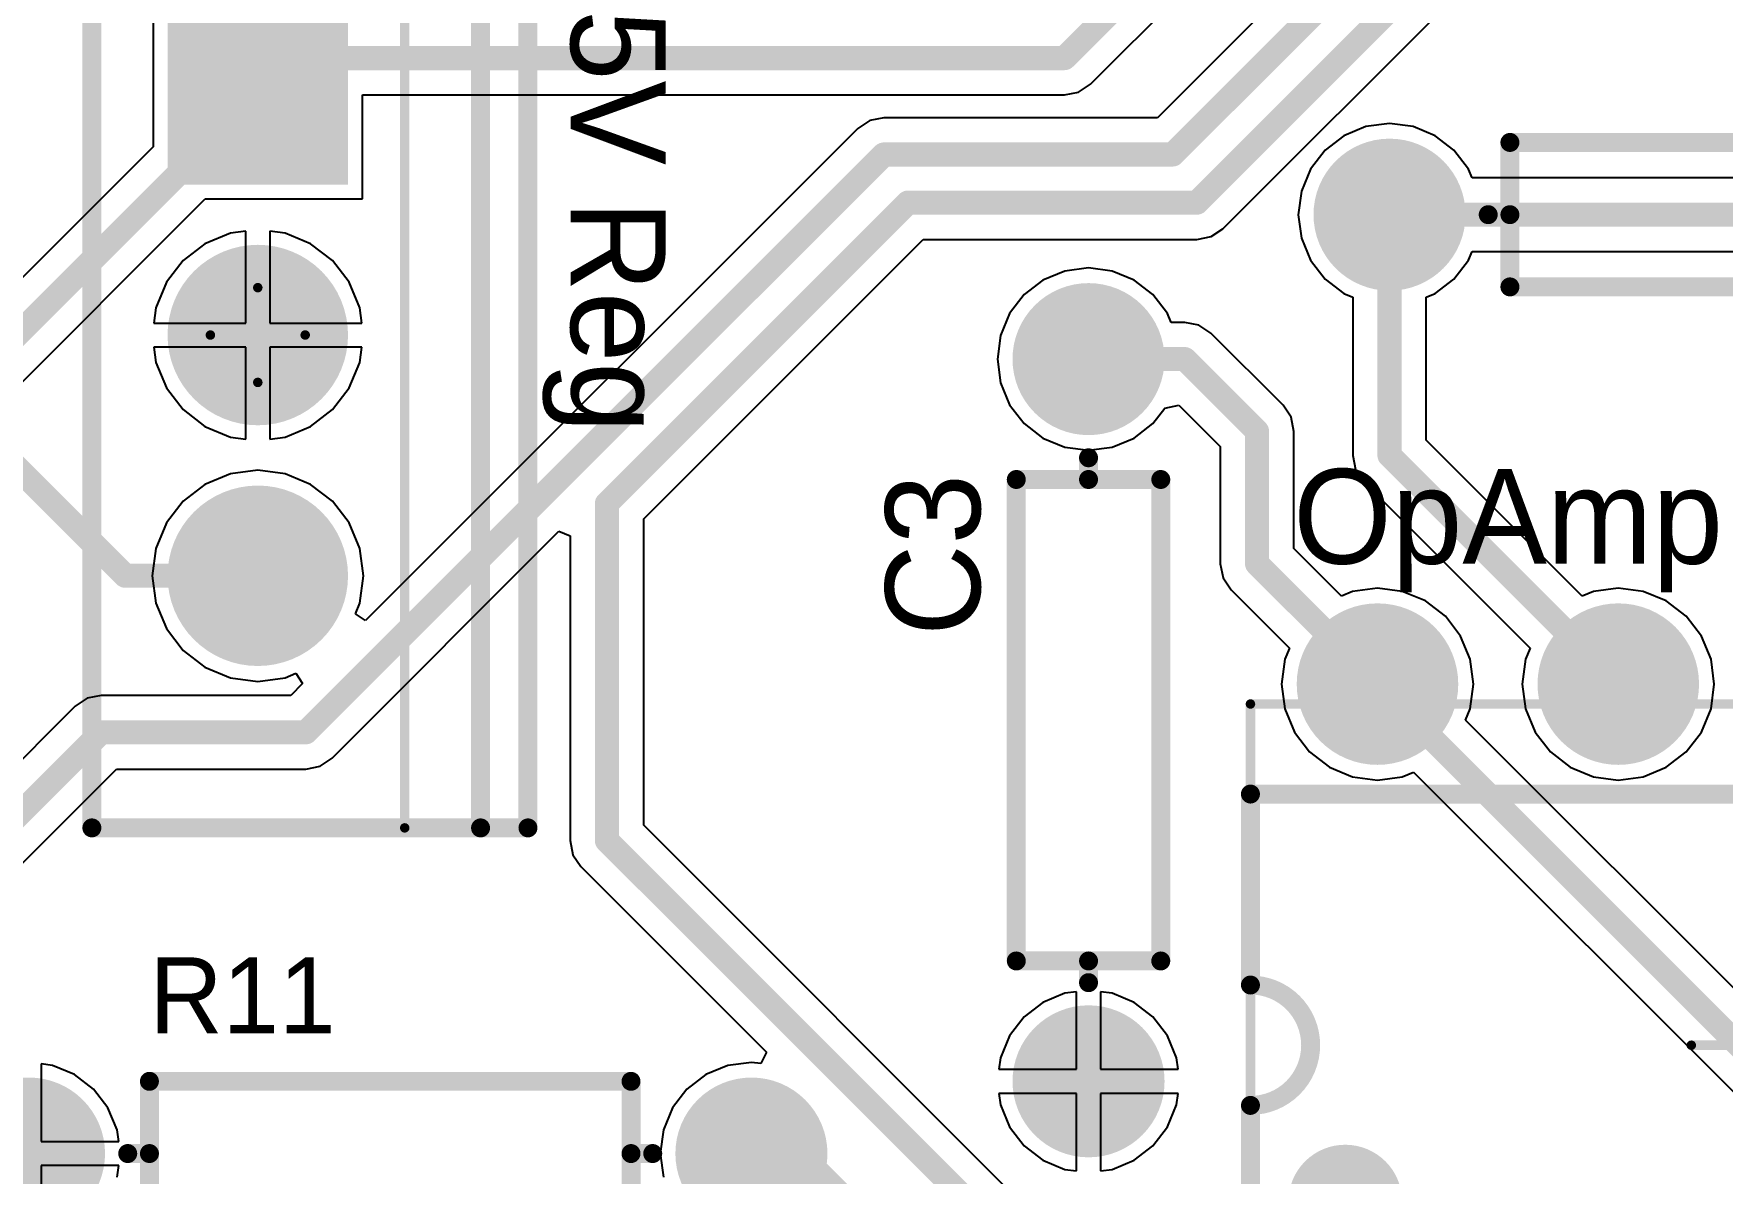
# Model space of a CAD drawing. Header units: millimetres. Extents: x 37.7 to 114.2, y 38.4 to 111.
# Drawn here: x 64.82 to 82.63, y 58.72 to 70.74 of the extents above; entities that cross this region are included whole.
import ezdxf

# ---------------------------------------------------------------- set-up
doc = ezdxf.new("R2010")
doc.units = ezdxf.units.MM
for name, color, linetype in [('BottomLayer', 5, 'Continuous'), ('BottomSolder', 6, 'Continuous'), ('KeepOutLayer', 6, 'Continuous'), ('Mechanical13', 56, 'Continuous'), ('Mechanical15', 56, 'Continuous'), ('MultiLayer', 9, 'Continuous'), ('PadHoleLayer', 156, 'Continuous'), ('TopLayer', 1, 'Continuous'), ('TopOverlay', 2, 'Continuous'), ('TopSolder', 216, 'Continuous')]:
    doc.layers.add(name, color=color, linetype=linetype)

# ---------------------------------------------------------------- blocks, each defined once
blk = doc.blocks.new('AXIAL_0_3_4')
at = {"layer": 'BottomLayer', "const_width": 0.7}
for points in [[(-4.16, 0, 1), (-3.46, 0, 1)], [(3.46, 0, 1), (4.16, 0, 1)]]:
    blk.add_lwpolyline(points, format="xyb", close=True, dxfattribs=at)
at = {"layer": 'BottomSolder', "const_width": 0.802}
for points in [[(-4.211, 0, 1), (-3.409, 0, 1)], [(3.409, 0, 1), (4.211, 0, 1)]]:
    blk.add_lwpolyline(points, format="xyb", close=True, dxfattribs=at)
at = {"layer": 'MultiLayer', "const_width": 0.7}
for points in [[(-4.16, 0, 1), (-3.46, 0, 1)], [(3.46, 0, 1), (4.16, 0, 1)]]:
    blk.add_lwpolyline(points, format="xyb", close=True, dxfattribs=at)
at = {"layer": 'PadHoleLayer', "const_width": 0.425}
for points in [[(-4.022, 0, 1), (-3.598, 0, 1)], [(3.598, 0, 1), (4.022, 0, 1)]]:
    blk.add_lwpolyline(points, format="xyb", close=True, dxfattribs=at)
at = {"layer": 'TopLayer', "const_width": 0.7}
for points in [[(-4.16, 0, 1), (-3.46, 0, 1)], [(3.46, 0, 1), (4.16, 0, 1)]]:
    blk.add_lwpolyline(points, format="xyb", close=True, dxfattribs=at)
at = {"layer": 'TopOverlay', "const_width": 0.2}
for points in [[(-2.54, 0.762), (2.54, 0.762)], [(-2.54, 0.762), (-2.54, -0.762)], [(2.54, 0.762), (2.54, 0)], [(-2.769, 0), (-2.54, 0)], [(2.54, 0), (2.54, -0.762)], [(2.54, 0), (2.769, 0)], [(-2.54, -0.762), (2.54, -0.762)]]:
    blk.add_lwpolyline(points, dxfattribs=at)
at = {"layer": 'TopOverlay', "const_width": 0.1}
for points in [[(-2.59, 0.762, 1), (-2.49, 0.762, 1)], [(-2.59, 0.762, 1), (-2.49, 0.762, 1)], [(2.49, 0.762, 1), (2.59, 0.762, 1)], [(2.49, 0.762, 1), (2.59, 0.762, 1)], [(-2.819, 0, 1), (-2.719, 0, 1)], [(-2.59, 0, 1), (-2.49, 0, 1)], [(2.49, 0, 1), (2.59, 0, 1)], [(2.49, 0, 1), (2.59, 0, 1)], [(2.49, 0, 1), (2.59, 0, 1)], [(2.719, 0, 1), (2.819, 0, 1)], [(-2.59, -0.762, 1), (-2.49, -0.762, 1)], [(-2.59, -0.762, 1), (-2.49, -0.762, 1)], [(2.49, -0.762, 1), (2.59, -0.762, 1)], [(2.49, -0.762, 1), (2.59, -0.762, 1)]]:
    blk.add_lwpolyline(points, format="xyb", close=True, dxfattribs=at)
at = {"layer": 'TopSolder', "const_width": 0.802}
for points in [[(-4.211, 0, 1), (-3.409, 0, 1)], [(3.409, 0, 1), (4.211, 0, 1)]]:
    blk.add_lwpolyline(points, format="xyb", close=True, dxfattribs=at)
blk = doc.blocks.new('AXIAL_0_3_9')
at = {"layer": 'BottomLayer', "const_width": 0.7}
for points in [[(-4.16, 0, 1), (-3.46, 0, 1)], [(3.46, 0, 1), (4.16, 0, 1)]]:
    blk.add_lwpolyline(points, format="xyb", close=True, dxfattribs=at)
at = {"layer": 'BottomSolder', "const_width": 0.802}
for points in [[(-4.211, 0, 1), (-3.409, 0, 1)], [(3.409, 0, 1), (4.211, 0, 1)]]:
    blk.add_lwpolyline(points, format="xyb", close=True, dxfattribs=at)
at = {"layer": 'MultiLayer', "const_width": 0.7}
for points in [[(-4.16, 0, 1), (-3.46, 0, 1)], [(3.46, 0, 1), (4.16, 0, 1)]]:
    blk.add_lwpolyline(points, format="xyb", close=True, dxfattribs=at)
at = {"layer": 'PadHoleLayer', "const_width": 0.425}
for points in [[(-4.022, 0, 1), (-3.598, 0, 1)], [(3.598, 0, 1), (4.022, 0, 1)]]:
    blk.add_lwpolyline(points, format="xyb", close=True, dxfattribs=at)
at = {"layer": 'TopLayer', "const_width": 0.7}
for points in [[(-4.16, 0, 1), (-3.46, 0, 1)], [(3.46, 0, 1), (4.16, 0, 1)]]:
    blk.add_lwpolyline(points, format="xyb", close=True, dxfattribs=at)
at = {"layer": 'TopOverlay', "const_width": 0.2}
for points in [[(-2.54, 0.762), (2.54, 0.762)], [(-2.54, -0.762), (-2.54, 0.762)], [(2.54, 0), (2.54, 0.762)], [(-2.769, 0), (-2.54, 0)], [(2.54, -0.762), (2.54, 0)], [(2.54, 0), (2.769, 0)], [(-2.54, -0.762), (2.54, -0.762)]]:
    blk.add_lwpolyline(points, dxfattribs=at)
at = {"layer": 'TopOverlay', "const_width": 0.1}
for points in [[(-2.59, 0.762, 1), (-2.49, 0.762, 1)], [(-2.59, 0.762, 1), (-2.49, 0.762, 1)], [(2.49, 0.762, 1), (2.59, 0.762, 1)], [(2.49, 0.762, 1), (2.59, 0.762, 1)], [(-2.819, 0, 1), (-2.719, 0, 1)], [(-2.59, 0, 1), (-2.49, 0, 1)], [(2.49, 0, 1), (2.59, 0, 1)], [(2.49, 0, 1), (2.59, 0, 1)], [(2.49, 0, 1), (2.59, 0, 1)], [(2.719, 0, 1), (2.819, 0, 1)], [(-2.59, -0.762, 1), (-2.49, -0.762, 1)], [(-2.59, -0.762, 1), (-2.49, -0.762, 1)], [(2.49, -0.762, 1), (2.59, -0.762, 1)], [(2.49, -0.762, 1), (2.59, -0.762, 1)]]:
    blk.add_lwpolyline(points, format="xyb", close=True, dxfattribs=at)
at = {"layer": 'TopSolder', "const_width": 0.802}
for points in [[(-4.211, 0, 1), (-3.409, 0, 1)], [(3.409, 0, 1), (4.211, 0, 1)]]:
    blk.add_lwpolyline(points, format="xyb", close=True, dxfattribs=at)
blk = doc.blocks.new('N08E_13')
at = {"layer": 'BottomLayer', "const_width": 0.75}
for points in [[(3.435, 3.81, 1), (4.185, 3.81, 1)], [(-4.185, 1.27, 1), (-3.435, 1.27, 1)], [(3.435, 1.27, 1), (4.185, 1.27, 1)], [(-4.185, -1.27, 1), (-3.435, -1.27, 1)], [(3.435, -1.27, 1), (4.185, -1.27, 1)], [(-4.185, -3.81, 1), (-3.435, -3.81, 1)], [(3.435, -3.81, 1), (4.185, -3.81, 1)]]:
    blk.add_lwpolyline(points, format="xyb", close=True, dxfattribs=at)
at = {"layer": 'BottomLayer'}
blk.add_solid([(-4.56, 3.06), (-3.06, 3.06), (-4.56, 4.56), (-3.06, 4.56)], dxfattribs=at)
at = {"layer": 'BottomSolder', "const_width": 0.852}
for points in [[(3.384, 3.81, 1), (4.236, 3.81, 1)], [(-4.236, 1.27, 1), (-3.384, 1.27, 1)], [(3.384, 1.27, 1), (4.236, 1.27, 1)], [(-4.236, -1.27, 1), (-3.384, -1.27, 1)], [(3.384, -1.27, 1), (4.236, -1.27, 1)], [(-4.236, -3.81, 1), (-3.384, -3.81, 1)], [(3.384, -3.81, 1), (4.236, -3.81, 1)]]:
    blk.add_lwpolyline(points, format="xyb", close=True, dxfattribs=at)
at = {"layer": 'BottomSolder'}
blk.add_solid([(-4.662, 2.958), (-2.958, 2.958), (-4.662, 4.662), (-2.958, 4.662)], dxfattribs=at)
at = {"layer": 'Mechanical13', "const_width": 0.1}
for points in [[(-3.6, 5.15), (3.6, 5.15)], [(-3.6, 5.15), (-3.6, -5.15)], [(3.6, 5.15), (3.6, -5.15)], [(-3.6, -5.15), (3.6, -5.15)]]:
    blk.add_lwpolyline(points, dxfattribs=at)
at = {"layer": 'Mechanical13'}
for points, const_width in [([(-3.625, 5.15, 1), (-3.575, 5.15, 1)], 0.05), ([(-3.625, 5.15, 1), (-3.575, 5.15, 1)], 0.05), ([(3.575, 5.15, 1), (3.625, 5.15, 1)], 0.05), ([(3.575, 5.15, 1), (3.625, 5.15, 1)], 0.05), ([(-2.2, 4.25, 1), (-3.2, 4.25, 1)], 0.1), ([(-3.225, 4.25, 1), (-3.175, 4.25, 1)], 0.05), ([(-2.225, 4.25, 1), (-2.175, 4.25, 1)], 0.05), ([(-3.625, -5.15, 1), (-3.575, -5.15, 1)], 0.05), ([(-3.625, -5.15, 1), (-3.575, -5.15, 1)], 0.05), ([(3.575, -5.15, 1), (3.625, -5.15, 1)], 0.05), ([(3.575, -5.15, 1), (3.625, -5.15, 1)], 0.05)]:
    blk.add_lwpolyline(points, format="xyb", close=True, dxfattribs=dict(at, const_width=const_width))
at = {"layer": 'Mechanical15', "const_width": 0.1}
for points in [[(0, 0.5), (0, -0.5)], [(-0.5, 0), (0.5, 0)]]:
    blk.add_lwpolyline(points, dxfattribs=at)
at = {"layer": 'Mechanical15', "const_width": 0.05}
for points in [[(-0.025, 0.5, 1), (0.025, 0.5, 1)], [(-0.525, 0, 1), (-0.475, 0, 1)], [(0.475, 0, 1), (0.525, 0, 1)], [(-0.025, -0.5, 1), (0.025, -0.5, 1)]]:
    blk.add_lwpolyline(points, format="xyb", close=True, dxfattribs=at)
at = {"layer": 'MultiLayer', "const_width": 0.75}
for points in [[(3.435, 3.81, 1), (4.185, 3.81, 1)], [(-4.185, 1.27, 1), (-3.435, 1.27, 1)], [(3.435, 1.27, 1), (4.185, 1.27, 1)], [(-4.185, -1.27, 1), (-3.435, -1.27, 1)], [(3.435, -1.27, 1), (4.185, -1.27, 1)], [(-4.185, -3.81, 1), (-3.435, -3.81, 1)], [(3.435, -3.81, 1), (4.185, -3.81, 1)]]:
    blk.add_lwpolyline(points, format="xyb", close=True, dxfattribs=at)
at = {"layer": 'MultiLayer'}
blk.add_solid([(-4.56, 3.06), (-3.06, 3.06), (-4.56, 4.56), (-3.06, 4.56)], dxfattribs=at)
at = {"layer": 'PadHoleLayer', "const_width": 0.45}
for points in [[(-4.035, 3.81, 1), (-3.585, 3.81, 1)], [(3.585, 3.81, 1), (4.035, 3.81, 1)], [(-4.035, 1.27, 1), (-3.585, 1.27, 1)], [(3.585, 1.27, 1), (4.035, 1.27, 1)], [(-4.035, -1.27, 1), (-3.585, -1.27, 1)], [(3.585, -1.27, 1), (4.035, -1.27, 1)], [(-4.035, -3.81, 1), (-3.585, -3.81, 1)], [(3.585, -3.81, 1), (4.035, -3.81, 1)]]:
    blk.add_lwpolyline(points, format="xyb", close=True, dxfattribs=at)
at = {"layer": 'TopLayer', "const_width": 0.75}
for points in [[(3.435, 3.81, 1), (4.185, 3.81, 1)], [(-4.185, 1.27, 1), (-3.435, 1.27, 1)], [(3.435, 1.27, 1), (4.185, 1.27, 1)], [(-4.185, -1.27, 1), (-3.435, -1.27, 1)], [(3.435, -1.27, 1), (4.185, -1.27, 1)], [(-4.185, -3.81, 1), (-3.435, -3.81, 1)], [(3.435, -3.81, 1), (4.185, -3.81, 1)]]:
    blk.add_lwpolyline(points, format="xyb", close=True, dxfattribs=at)
at = {"layer": 'TopLayer'}
blk.add_solid([(-4.56, 3.06), (-3.06, 3.06), (-4.56, 4.56), (-3.06, 4.56)], dxfattribs=at)
at = {"layer": 'TopOverlay'}
for points, const_width in [([(-3.685, 5.11, 1), (-3.935, 5.11, 1)], 0.25), ([(-3.998, 5.11, 1), (-3.873, 5.11, 1)], 0.125), ([(-3.747, 5.11, 1), (-3.622, 5.11, 1)], 0.125), ([(-2.7, 5.15, 1), (-2.6, 5.15, 1)], 0.1), ([(-2.7, 5.15, 1), (-2.6, 5.15, 1)], 0.1), ([(-0.685, 5.15, 1), (-0.585, 5.15, 1)], 0.1), ([(-0.685, 5.15, 1), (-0.585, 5.15, 1)], 0.1), ([(0.585, 5.15, 1), (0.685, 5.15, 1)], 0.1), ([(0.585, 5.15, 1), (0.685, 5.15, 1)], 0.1), ([(2.6, 5.15, 1), (2.7, 5.15, 1)], 0.1), ([(2.6, 5.15, 1), (2.7, 5.15, 1)], 0.1), ([(-1.35, 4.15, 1), (-1.95, 4.15, 1)], 0.6), ([(-2.1, 4.15, 1), (-1.8, 4.15, 1)], 0.3), ([(-1.5, 4.15, 1), (-1.2, 4.15, 1)], 0.3), ([(-2.7, -5.15, 1), (-2.6, -5.15, 1)], 0.1), ([(-2.7, -5.15, 1), (-2.6, -5.15, 1)], 0.1), ([(2.6, -5.15, 1), (2.7, -5.15, 1)], 0.1), ([(2.6, -5.15, 1), (2.7, -5.15, 1)], 0.1)]:
    blk.add_lwpolyline(points, format="xyb", close=True, dxfattribs=dict(at, const_width=const_width))
at = {"layer": 'TopOverlay', "const_width": 0.2}
for points in [[(-2.65, 5.15), (-0.635, 5.15)], [(-2.65, 5.15), (-2.65, -5.15)], [(0.635, 5.15), (2.65, 5.15)], [(2.65, 5.15), (2.65, -5.15)], [(-2.65, -5.15), (2.65, -5.15)]]:
    blk.add_lwpolyline(points, dxfattribs=at)
blk.add_lwpolyline([(0.635, 5.15, -1), (-0.635, 5.15)], format="xyb", dxfattribs=at)
at = {"layer": 'TopSolder', "const_width": 0.852}
for points in [[(3.384, 3.81, 1), (4.236, 3.81, 1)], [(-4.236, 1.27, 1), (-3.384, 1.27, 1)], [(3.384, 1.27, 1), (4.236, 1.27, 1)], [(-4.236, -1.27, 1), (-3.384, -1.27, 1)], [(3.384, -1.27, 1), (4.236, -1.27, 1)], [(-4.236, -3.81, 1), (-3.384, -3.81, 1)], [(3.384, -3.81, 1), (4.236, -3.81, 1)]]:
    blk.add_lwpolyline(points, format="xyb", close=True, dxfattribs=at)
at = {"layer": 'TopSolder'}
blk.add_solid([(-4.662, 2.958), (-2.958, 2.958), (-4.662, 4.662), (-2.958, 4.662)], dxfattribs=at)
blk = doc.blocks.new('AXIAL_0_3_23')
at = {"layer": 'BottomLayer', "const_width": 0.7}
for points in [[(-4.16, 0, 1), (-3.46, 0, 1)], [(3.46, 0, 1), (4.16, 0, 1)]]:
    blk.add_lwpolyline(points, format="xyb", close=True, dxfattribs=at)
at = {"layer": 'BottomSolder', "const_width": 0.802}
for points in [[(-4.211, 0, 1), (-3.409, 0, 1)], [(3.409, 0, 1), (4.211, 0, 1)]]:
    blk.add_lwpolyline(points, format="xyb", close=True, dxfattribs=at)
at = {"layer": 'MultiLayer', "const_width": 0.7}
for points in [[(-4.16, 0, 1), (-3.46, 0, 1)], [(3.46, 0, 1), (4.16, 0, 1)]]:
    blk.add_lwpolyline(points, format="xyb", close=True, dxfattribs=at)
at = {"layer": 'PadHoleLayer', "const_width": 0.425}
for points in [[(-4.022, 0, 1), (-3.598, 0, 1)], [(3.598, 0, 1), (4.022, 0, 1)]]:
    blk.add_lwpolyline(points, format="xyb", close=True, dxfattribs=at)
at = {"layer": 'TopLayer', "const_width": 0.7}
for points in [[(-4.16, 0, 1), (-3.46, 0, 1)], [(3.46, 0, 1), (4.16, 0, 1)]]:
    blk.add_lwpolyline(points, format="xyb", close=True, dxfattribs=at)
at = {"layer": 'TopOverlay', "const_width": 0.2}
for points in [[(-2.54, 0.762), (-2.54, -0.762)], [(2.54, 0.762), (-2.54, 0.762)], [(2.54, 0.762), (2.54, 0)], [(-2.54, 0), (-2.769, 0)], [(2.769, 0), (2.54, 0)], [(2.54, 0), (2.54, -0.762)], [(2.54, -0.762), (-2.54, -0.762)]]:
    blk.add_lwpolyline(points, dxfattribs=at)
at = {"layer": 'TopOverlay', "const_width": 0.1}
for points in [[(-2.59, 0.762, 1), (-2.49, 0.762, 1)], [(-2.59, 0.762, 1), (-2.49, 0.762, 1)], [(2.49, 0.762, 1), (2.59, 0.762, 1)], [(2.49, 0.762, 1), (2.59, 0.762, 1)], [(-2.819, 0, 1), (-2.719, 0, 1)], [(-2.59, 0, 1), (-2.49, 0, 1)], [(2.49, 0, 1), (2.59, 0, 1)], [(2.49, 0, 1), (2.59, 0, 1)], [(2.49, 0, 1), (2.59, 0, 1)], [(2.719, 0, 1), (2.819, 0, 1)], [(-2.59, -0.762, 1), (-2.49, -0.762, 1)], [(-2.59, -0.762, 1), (-2.49, -0.762, 1)], [(2.49, -0.762, 1), (2.59, -0.762, 1)], [(2.49, -0.762, 1), (2.59, -0.762, 1)]]:
    blk.add_lwpolyline(points, format="xyb", close=True, dxfattribs=at)
at = {"layer": 'TopSolder', "const_width": 0.802}
for points in [[(-4.211, 0, 1), (-3.409, 0, 1)], [(3.409, 0, 1), (4.211, 0, 1)]]:
    blk.add_lwpolyline(points, format="xyb", close=True, dxfattribs=at)
blk = doc.blocks.new('TO220_24')
at = {"layer": 'BottomLayer', "const_width": 0.85}
for points in [[(-0.425, 0, 1), (0.425, 0, 1)], [(2.115, 0, 1), (2.965, 0, 1)]]:
    blk.add_lwpolyline(points, format="xyb", close=True, dxfattribs=at)
at = {"layer": 'BottomLayer'}
blk.add_solid([(-3.39, -0.85), (-1.69, -0.85), (-3.39, 0.85), (-1.69, 0.85)], dxfattribs=at)
at = {"layer": 'BottomSolder', "const_width": 0.952}
for points in [[(-0.476, 0, 1), (0.476, 0, 1)], [(2.064, 0, 1), (3.016, 0, 1)]]:
    blk.add_lwpolyline(points, format="xyb", close=True, dxfattribs=at)
at = {"layer": 'BottomSolder'}
blk.add_solid([(-3.492, -0.952), (-1.588, -0.952), (-3.492, 0.952), (-1.588, 0.952)], dxfattribs=at)
at = {"layer": 'Mechanical13', "const_width": 0.1}
for points in [[(5.2, 2.85), (-5.2, 2.85)], [(-5.2, -1.75), (-5.2, 2.85)], [(5.2, -1.75), (5.2, 2.85)], [(5.2, 1.55), (-5.2, 1.55)], [(5.2, -1.75), (-5.2, -1.75)]]:
    blk.add_lwpolyline(points, dxfattribs=at)
at = {"layer": 'Mechanical13', "const_width": 0.05}
for points in [[(-5.225, 2.85, 1), (-5.175, 2.85, 1)], [(-5.225, 2.85, 1), (-5.175, 2.85, 1)], [(5.175, 2.85, 1), (5.225, 2.85, 1)], [(5.175, 2.85, 1), (5.225, 2.85, 1)], [(-5.225, 1.55, 1), (-5.175, 1.55, 1)], [(5.175, 1.55, 1), (5.225, 1.55, 1)], [(-5.225, -1.75, 1), (-5.175, -1.75, 1)], [(-5.225, -1.75, 1), (-5.175, -1.75, 1)], [(5.175, -1.75, 1), (5.225, -1.75, 1)], [(5.175, -1.75, 1), (5.225, -1.75, 1)]]:
    blk.add_lwpolyline(points, format="xyb", close=True, dxfattribs=at)
at = {"layer": 'Mechanical15', "const_width": 0.1}
for points in [[(0, -0.5), (0, 0.5)], [(0.5, 0), (-0.5, 0)]]:
    blk.add_lwpolyline(points, dxfattribs=at)
at = {"layer": 'Mechanical15', "const_width": 0.05}
for points in [[(-0.025, 0.5, 1), (0.025, 0.5, 1)], [(-0.525, 0, 1), (-0.475, 0, 1)], [(0.475, 0, 1), (0.525, 0, 1)], [(-0.025, -0.5, 1), (0.025, -0.5, 1)]]:
    blk.add_lwpolyline(points, format="xyb", close=True, dxfattribs=at)
at = {"layer": 'MultiLayer', "const_width": 0.85}
for points in [[(-0.425, 0, 1), (0.425, 0, 1)], [(2.115, 0, 1), (2.965, 0, 1)]]:
    blk.add_lwpolyline(points, format="xyb", close=True, dxfattribs=at)
at = {"layer": 'MultiLayer'}
blk.add_solid([(-3.39, -0.85), (-1.69, -0.85), (-3.39, 0.85), (-1.69, 0.85)], dxfattribs=at)
at = {"layer": 'PadHoleLayer', "const_width": 0.55}
for points in [[(-2.815, 0, 1), (-2.265, 0, 1)], [(-0.275, 0, 1), (0.275, 0, 1)], [(2.265, 0, 1), (2.815, 0, 1)]]:
    blk.add_lwpolyline(points, format="xyb", close=True, dxfattribs=at)
at = {"layer": 'TopLayer', "const_width": 0.85}
for points in [[(-0.425, 0, 1), (0.425, 0, 1)], [(2.115, 0, 1), (2.965, 0, 1)]]:
    blk.add_lwpolyline(points, format="xyb", close=True, dxfattribs=at)
at = {"layer": 'TopLayer'}
blk.add_solid([(-3.39, -0.85), (-1.69, -0.85), (-3.39, 0.85), (-1.69, 0.85)], dxfattribs=at)
at = {"layer": 'TopOverlay', "const_width": 0.2}
for points in [[(5.2, 2.85), (-5.2, 2.85)], [(-5.2, -1.75), (-5.2, 2.85)], [(5.2, -1.75), (5.2, 2.85)], [(5.2, 2.35), (-5.2, 2.35)], [(5.2, -1.75), (-5.2, -1.75)]]:
    blk.add_lwpolyline(points, dxfattribs=at)
at = {"layer": 'TopOverlay'}
for points, const_width in [([(-5.25, 2.85, 1), (-5.15, 2.85, 1)], 0.1), ([(-5.25, 2.85, 1), (-5.15, 2.85, 1)], 0.1), ([(5.15, 2.85, 1), (5.25, 2.85, 1)], 0.1), ([(5.15, 2.85, 1), (5.25, 2.85, 1)], 0.1), ([(-5.25, 2.35, 1), (-5.15, 2.35, 1)], 0.1), ([(5.15, 2.35, 1), (5.25, 2.35, 1)], 0.1), ([(-4.425, -1.1, 1), (-4.675, -1.1, 1)], 0.25), ([(-4.738, -1.1, 1), (-4.613, -1.1, 1)], 0.125), ([(-4.487, -1.1, 1), (-4.363, -1.1, 1)], 0.125), ([(-5.25, -1.75, 1), (-5.15, -1.75, 1)], 0.1), ([(-5.25, -1.75, 1), (-5.15, -1.75, 1)], 0.1), ([(5.15, -1.75, 1), (5.25, -1.75, 1)], 0.1), ([(5.15, -1.75, 1), (5.25, -1.75, 1)], 0.1)]:
    blk.add_lwpolyline(points, format="xyb", close=True, dxfattribs=dict(at, const_width=const_width))
at = {"layer": 'TopSolder', "const_width": 0.952}
for points in [[(-0.476, 0, 1), (0.476, 0, 1)], [(2.064, 0, 1), (3.016, 0, 1)]]:
    blk.add_lwpolyline(points, format="xyb", close=True, dxfattribs=at)
at = {"layer": 'TopSolder'}
blk.add_solid([(-3.492, -0.952), (-1.588, -0.952), (-3.492, 0.952), (-1.588, 0.952)], dxfattribs=at)

msp = doc.modelspace()

# ---------------------------------------------------------------- linework, layer by layer
at = {"layer": 'BottomLayer', "const_width": 0.254}
for points in [[(64.516, 66.294), (65.786, 65.024)], [(65.786, 65.024), (67.183, 65.024)]]:
    msp.add_lwpolyline(points, dxfattribs=at)
at = {"layer": 'BottomLayer', "const_width": 0.127}
for points in [[(65.722, 65.024, 1), (65.849, 65.024, 1)], [(65.722, 65.024, 1), (65.849, 65.024, 1)], [(67.12, 65.024, 1), (67.246, 65.024, 1)]]:
    msp.add_lwpolyline(points, format="xyb", close=True, dxfattribs=at)
at = {"layer": 'KeepOutLayer', "const_width": 0.254}
msp.add_lwpolyline([(110.236, 76.581, 1), (41.656, 76.581, 1)], format="xyb", close=True, dxfattribs=at)
at = {"layer": 'TopLayer'}
for p, q in [((75.967, 70.21), (77.725, 71.969)), ((78.896, 72.079), (76.674, 69.857)), ((66.079, 71.208), (66.079, 69.549)), ((77.364, 68.686), (79.79, 71.113)), ((75.841, 70.126), (75.967, 70.21)), ((68.287, 69), (68.287, 70.097)), ((68.287, 70.097), (75.692, 70.097)), ((75.692, 70.097), (75.841, 70.126)), ((73.638, 69.828), (73.512, 69.744)), ((73.787, 69.857), (73.638, 69.828)), ((76.674, 69.857), (73.787, 69.857)), ((73.512, 69.744), (68.319, 64.551)), ((78.64, 69.667), (78.441, 69.514)), ((78.872, 69.763), (78.64, 69.667)), ((79.121, 69.796), (78.872, 69.763)), ((79.37, 69.763), (79.121, 69.796)), ((79.602, 69.667), (79.37, 69.763)), ((79.801, 69.514), (79.602, 69.667)), ((66.079, 69.549), (62.336, 65.807)), ((78.441, 69.514), (78.288, 69.315)), ((79.954, 69.315), (79.801, 69.514)), ((78.288, 69.315), (78.192, 69.083)), ((79.993, 69.222), (79.954, 69.315)), ((84.04, 69.222), (79.993, 69.222)), ((62.999, 65.371), (66.628, 69)), ((66.628, 69), (68.287, 69)), ((78.192, 69.083), (78.159, 68.834)), ((78.159, 68.834), (78.192, 68.585)), ((66.895, 68.64), (66.626, 68.528)), ((67.056, 68.661), (66.895, 68.64)), ((67.056, 67.691), (67.056, 68.661)), ((67.471, 68.64), (67.31, 68.661)), ((67.31, 68.661), (67.31, 67.691)), ((67.74, 68.528), (67.471, 68.64)), ((71.254, 65.625), (74.202, 68.573)), ((74.202, 68.573), (77.089, 68.573)), ((77.089, 68.573), (77.238, 68.602)), ((77.238, 68.602), (77.364, 68.686)), ((78.192, 68.585), (78.288, 68.353)), ((66.626, 68.528), (66.396, 68.351)), ((67.97, 68.351), (67.74, 68.528)), ((79.954, 68.353), (79.993, 68.446)), ((79.993, 68.446), (84.201, 68.446)), ((66.396, 68.351), (66.219, 68.121)), ((68.147, 68.121), (67.97, 68.351)), ((75.697, 68.239), (75.465, 68.143)), ((75.946, 68.272), (75.697, 68.239)), ((76.195, 68.239), (75.946, 68.272)), ((76.427, 68.143), (76.195, 68.239)), ((78.288, 68.353), (78.441, 68.154)), ((79.801, 68.154), (79.954, 68.353)), ((66.219, 68.121), (66.107, 67.852)), ((68.259, 67.852), (68.147, 68.121)), ((75.465, 68.143), (75.266, 67.99)), ((76.626, 67.99), (76.427, 68.143)), ((78.441, 68.154), (78.64, 68.001)), ((79.602, 68.001), (79.801, 68.154)), ((75.266, 67.99), (75.113, 67.791)), ((76.779, 67.791), (76.626, 67.99)), ((78.64, 68.001), (78.733, 67.962)), ((78.733, 67.962), (78.733, 66.294)), ((79.509, 67.962), (79.602, 68.001)), ((79.509, 66.455), (79.509, 67.962)), ((66.107, 67.852), (66.086, 67.691)), ((66.086, 67.691), (67.056, 67.691)), ((67.31, 67.691), (68.28, 67.691)), ((68.28, 67.691), (68.259, 67.852)), ((75.113, 67.791), (75.017, 67.559)), ((76.818, 67.698), (76.779, 67.791)), ((76.962, 67.698), (76.818, 67.698)), ((77.111, 67.669), (76.962, 67.698)), ((75.017, 67.559), (74.984, 67.31)), ((77.237, 67.585), (77.111, 67.669)), ((77.999, 66.823), (77.237, 67.585)), ((67.056, 67.437), (66.086, 67.437)), ((66.086, 67.437), (66.107, 67.276)), ((67.056, 66.467), (67.056, 67.437)), ((68.28, 67.437), (67.31, 67.437)), ((67.31, 67.437), (67.31, 66.467)), ((68.259, 67.276), (68.28, 67.437)), ((66.107, 67.276), (66.219, 67.007)), ((68.147, 67.007), (68.259, 67.276)), ((74.984, 67.31), (75.017, 67.061)), ((66.219, 67.007), (66.396, 66.777)), ((67.97, 66.777), (68.147, 67.007)), ((75.017, 67.061), (75.113, 66.829)), ((75.113, 66.829), (75.266, 66.63)), ((76.626, 66.63), (76.751, 66.792)), ((76.751, 66.792), (76.899, 66.823)), ((76.899, 66.823), (77.336, 66.387)), ((78.083, 66.697), (77.999, 66.823)), ((66.396, 66.777), (66.626, 66.6)), ((67.74, 66.6), (67.97, 66.777)), ((75.266, 66.63), (75.465, 66.477)), ((76.427, 66.477), (76.626, 66.63)), ((78.112, 66.548), (78.083, 66.697)), ((66.626, 66.6), (66.895, 66.488)), ((66.895, 66.488), (67.056, 66.467)), ((67.31, 66.467), (67.471, 66.488)), ((67.471, 66.488), (67.74, 66.6)), ((75.465, 66.477), (75.697, 66.381)), ((76.195, 66.381), (76.427, 66.477)), ((78.112, 65.312), (78.112, 66.548)), ((81.154, 64.81), (79.509, 66.455)), ((75.697, 66.381), (75.946, 66.348)), ((75.946, 66.348), (76.195, 66.381)), ((77.336, 66.387), (77.336, 65.151)), ((78.733, 66.294), (78.762, 66.145)), ((66.895, 66.1), (66.626, 65.988)), ((67.183, 66.138), (66.895, 66.1)), ((67.471, 66.1), (67.183, 66.138)), ((67.74, 65.988), (67.471, 66.1)), ((78.762, 66.145), (78.846, 66.019)), ((66.626, 65.988), (66.396, 65.811)), ((67.97, 65.811), (67.74, 65.988)), ((78.846, 66.019), (80.605, 64.261)), ((66.396, 65.811), (66.219, 65.581)), ((68.147, 65.581), (67.97, 65.811)), ((66.219, 65.581), (66.107, 65.312)), ((68.259, 65.312), (68.147, 65.581)), ((71.254, 62.391), (71.254, 65.625)), ((67.966, 63.098), (70.36, 65.493)), ((70.36, 65.493), (70.478, 65.444)), ((70.478, 65.444), (70.478, 62.23)), ((66.107, 65.312), (66.069, 65.024)), ((68.297, 65.024), (68.259, 65.312)), ((78.614, 64.81), (78.112, 65.312)), ((66.069, 65.024), (66.107, 64.736)), ((68.259, 64.736), (68.297, 65.024)), ((77.336, 65.151), (77.365, 65.002)), ((77.365, 65.002), (77.449, 64.876)), ((77.449, 64.876), (78.065, 64.261)), ((78.732, 64.859), (78.614, 64.81)), ((78.994, 64.894), (78.732, 64.859)), ((79.256, 64.859), (78.994, 64.894)), ((79.5, 64.758), (79.256, 64.859)), ((81.272, 64.859), (81.154, 64.81)), ((81.534, 64.894), (81.272, 64.859)), ((81.796, 64.859), (81.534, 64.894)), ((82.04, 64.758), (81.796, 64.859)), ((66.107, 64.736), (66.219, 64.467)), ((68.212, 64.623), (68.259, 64.736)), ((79.71, 64.597), (79.5, 64.758)), ((82.25, 64.597), (82.04, 64.758)), ((68.319, 64.551), (68.212, 64.623)), ((79.871, 64.387), (79.71, 64.597)), ((82.411, 64.387), (82.25, 64.597)), ((66.219, 64.467), (66.396, 64.237)), ((79.972, 64.143), (79.871, 64.387)), ((82.512, 64.143), (82.411, 64.387)), ((66.396, 64.237), (66.626, 64.06)), ((78.016, 64.143), (77.981, 63.881)), ((78.065, 64.261), (78.016, 64.143)), ((80.007, 63.881), (79.972, 64.143)), ((80.556, 64.143), (80.521, 63.881)), ((80.605, 64.261), (80.556, 64.143)), ((82.547, 63.881), (82.512, 64.143)), ((66.626, 64.06), (66.895, 63.948)), ((66.895, 63.948), (67.183, 63.91)), ((67.183, 63.91), (67.471, 63.948)), ((67.471, 63.948), (67.584, 63.995)), ((67.584, 63.995), (67.656, 63.888)), ((65.532, 63.761), (65.383, 63.732)), ((67.53, 63.761), (65.532, 63.761)), ((67.656, 63.888), (67.53, 63.761)), ((77.981, 63.881), (78.016, 63.619)), ((79.972, 63.619), (80.007, 63.881)), ((80.521, 63.881), (80.556, 63.619)), ((82.512, 63.619), (82.547, 63.881)), ((65.257, 63.648), (59.817, 58.207)), ((65.383, 63.732), (65.257, 63.648)), ((78.016, 63.619), (78.117, 63.375)), ((79.923, 63.501), (79.972, 63.619)), ((80.556, 63.619), (80.657, 63.375)), ((82.411, 63.375), (82.512, 63.619)), ((83.981, 59.443), (79.923, 63.501)), ((78.117, 63.375), (78.278, 63.165)), ((80.657, 63.375), (80.818, 63.165)), ((82.25, 63.165), (82.411, 63.375)), ((67.84, 63.014), (67.966, 63.098)), ((78.278, 63.165), (78.488, 63.004)), ((80.818, 63.165), (81.028, 63.004)), ((82.04, 63.004), (82.25, 63.165)), ((60.205, 57.497), (65.693, 62.985)), ((65.693, 62.985), (67.691, 62.985)), ((67.691, 62.985), (67.84, 63.014)), ((78.488, 63.004), (78.732, 62.903)), ((78.732, 62.903), (78.994, 62.868)), ((78.994, 62.868), (79.256, 62.903)), ((79.256, 62.903), (79.374, 62.952)), ((79.374, 62.952), (83.545, 58.78)), ((81.028, 63.004), (81.272, 62.903)), ((81.272, 62.903), (81.534, 62.868)), ((81.534, 62.868), (81.796, 62.903)), ((81.796, 62.903), (82.04, 63.004)), ((76.996, 56.649), (71.254, 62.391)), ((70.478, 62.23), (70.507, 62.081)), ((70.507, 62.081), (70.591, 61.955)), ((70.591, 61.955), (72.549, 59.997)), ((75.697, 60.619), (75.465, 60.523)), ((75.819, 60.636), (75.697, 60.619)), ((75.819, 59.817), (75.819, 60.636)), ((76.195, 60.619), (76.073, 60.636)), ((76.073, 60.636), (76.073, 59.817)), ((76.427, 60.523), (76.195, 60.619)), ((75.465, 60.523), (75.266, 60.37)), ((76.626, 60.37), (76.427, 60.523)), ((75.266, 60.37), (75.113, 60.171)), ((76.779, 60.171), (76.626, 60.37)), ((75.113, 60.171), (75.017, 59.939)), ((76.875, 59.939), (76.779, 60.171)), ((65.019, 59.857), (64.897, 59.874)), ((64.897, 59.874), (64.897, 59.055)), ((65.251, 59.761), (65.019, 59.857)), ((72.141, 59.857), (71.909, 59.761)), ((72.39, 59.89), (72.141, 59.857)), ((72.49, 59.877), (72.39, 59.89)), ((72.549, 59.997), (72.49, 59.877)), ((75.017, 59.939), (75, 59.817)), ((76.892, 59.817), (76.875, 59.939)), ((65.45, 59.608), (65.251, 59.761)), ((71.909, 59.761), (71.71, 59.608)), ((75, 59.817), (75.819, 59.817)), ((76.073, 59.817), (76.892, 59.817)), ((65.603, 59.409), (65.45, 59.608)), ((71.71, 59.608), (71.557, 59.409)), ((75.819, 59.563), (75, 59.563)), ((75, 59.563), (75.017, 59.441)), ((75.819, 58.744), (75.819, 59.563)), ((76.892, 59.563), (76.073, 59.563)), ((76.073, 59.563), (76.073, 58.744)), ((76.875, 59.441), (76.892, 59.563)), ((65.699, 59.177), (65.603, 59.409)), ((71.557, 59.409), (71.461, 59.177)), ((75.017, 59.441), (75.113, 59.209)), ((76.779, 59.209), (76.875, 59.441)), ((65.716, 59.055), (65.699, 59.177)), ((71.461, 59.177), (71.428, 58.928)), ((75.113, 59.209), (75.266, 59.01)), ((76.626, 59.01), (76.779, 59.209)), ((64.897, 59.055), (65.716, 59.055)), ((75.266, 59.01), (75.465, 58.857)), ((76.427, 58.857), (76.626, 59.01)), ((65.716, 58.801), (64.897, 58.801)), ((64.897, 58.801), (64.897, 57.982)), ((65.699, 58.679), (65.716, 58.801)), ((71.428, 58.928), (71.461, 58.679)), ((75.465, 58.857), (75.697, 58.761)), ((76.195, 58.761), (76.427, 58.857)), ((75.697, 58.761), (75.819, 58.744)), ((76.073, 58.744), (76.195, 58.761))]:
    msp.add_line(p, q, dxfattribs=at)
at = {"layer": 'TopLayer', "const_width": 0.254}
msp.add_lwpolyline([(107.618, 97.822, -1.871653), (44.274, 97.822)], format="xyb", dxfattribs=at)
for points in [[(75.692, 70.485), (78.105, 72.898)], [(76.835, 69.469), (80.264, 72.898)], [(77.089, 68.961), (79.629, 71.501)], [(67.183, 70.104), (67.564, 70.485)], [(67.564, 70.485), (75.692, 70.485)], [(62.611, 65.532), (67.183, 70.104)], [(67.691, 63.373), (73.787, 69.469)], [(73.787, 69.469), (76.835, 69.469)], [(70.866, 65.786), (74.041, 68.961)], [(74.041, 68.961), (77.089, 68.961)], [(79.121, 68.834), (84.201, 68.834)], [(79.121, 66.294), (79.121, 68.834)], [(75.946, 67.31), (76.962, 67.31)], [(76.962, 67.31), (77.724, 66.548)], [(77.724, 65.151), (77.724, 66.548)], [(79.121, 66.294), (81.534, 63.881)], [(70.866, 62.23), (70.866, 65.786)], [(77.724, 65.151), (78.994, 63.881)], [(78.994, 63.881), (83.82, 59.055)], [(59.817, 57.658), (65.532, 63.373)], [(65.532, 63.373), (67.691, 63.373)], [(70.866, 62.23), (76.835, 56.261)], [(72.39, 58.928), (72.898, 58.928)], [(72.898, 58.928), (73.914, 57.912)]]:
    msp.add_lwpolyline(points, dxfattribs=at)
at = {"layer": 'TopLayer', "const_width": 0.127}
for points in [[(67.501, 70.485, 1), (67.627, 70.485, 1)], [(67.501, 70.485, 1), (67.627, 70.485, 1)], [(75.629, 70.485, 1), (75.755, 70.485, 1)], [(75.629, 70.485, 1), (75.755, 70.485, 1)], [(67.12, 70.104, 1), (67.246, 70.104, 1)], [(67.12, 70.104, 1), (67.246, 70.104, 1)], [(73.723, 69.469, 1), (73.85, 69.469, 1)], [(73.723, 69.469, 1), (73.85, 69.469, 1)], [(76.771, 69.469, 1), (76.898, 69.469, 1)], [(76.771, 69.469, 1), (76.898, 69.469, 1)], [(73.977, 68.961, 1), (74.105, 68.961, 1)], [(73.977, 68.961, 1), (74.105, 68.961, 1)], [(77.025, 68.961, 1), (77.153, 68.961, 1)], [(77.025, 68.961, 1), (77.153, 68.961, 1)], [(79.057, 68.834, 1), (79.184, 68.834, 1)], [(79.057, 68.834, 1), (79.184, 68.834, 1)], [(75.882, 67.31, 1), (76.01, 67.31, 1)], [(76.898, 67.31, 1), (77.025, 67.31, 1)], [(76.898, 67.31, 1), (77.025, 67.31, 1)], [(77.66, 66.548, 1), (77.787, 66.548, 1)], [(77.66, 66.548, 1), (77.787, 66.548, 1)], [(79.057, 66.294, 1), (79.184, 66.294, 1)], [(79.057, 66.294, 1), (79.184, 66.294, 1)], [(70.802, 65.786, 1), (70.929, 65.786, 1)], [(70.802, 65.786, 1), (70.929, 65.786, 1)], [(77.66, 65.151, 1), (77.787, 65.151, 1)], [(77.66, 65.151, 1), (77.787, 65.151, 1)], [(78.93, 63.881, 1), (79.057, 63.881, 1)], [(78.93, 63.881, 1), (79.057, 63.881, 1)], [(81.471, 63.881, 1), (81.597, 63.881, 1)], [(65.469, 63.373, 1), (65.596, 63.373, 1)], [(65.469, 63.373, 1), (65.596, 63.373, 1)], [(67.627, 63.373, 1), (67.754, 63.373, 1)], [(67.627, 63.373, 1), (67.754, 63.373, 1)], [(70.802, 62.23, 1), (70.929, 62.23, 1)], [(70.802, 62.23, 1), (70.929, 62.23, 1)], [(72.326, 58.928, 1), (72.453, 58.928, 1)], [(72.835, 58.928, 1), (72.962, 58.928, 1)], [(72.835, 58.928, 1), (72.962, 58.928, 1)]]:
    msp.add_lwpolyline(points, format="xyb", close=True, dxfattribs=at)

# ---------------------------------------------------------------- block references
for name, p, rotation in [('TO220_24', (67.183, 67.564), 270), ('AXIAL_0_3_23', (82.931, 68.834), 180), ('AXIAL_0_3_4', (75.946, 63.5), 90), ('N08E_13', (82.804, 60.071), 90), ('AXIAL_0_3_9', (68.58, 58.928), 360)]:
    msp.add_blockref(name, p, dxfattribs=dict(rotation=rotation))

# ---------------------------------------------------------------- texts
at = {"layer": 'TopOverlay'}
for s, rotation, p in [('5V Reg', 270, (70.485, 70.993)), ('C3', 90, (74.803, 64.389))]:
    msp.add_text(s, height=1, rotation=rotation, dxfattribs=at).set_placement(p)
for s, height, p in [('OpAmp', 1, (78.105, 65.151)), ('R11', 0.8, (66.04, 60.198))]:
    msp.add_text(s, height=height, dxfattribs=at).set_placement(p)

doc.saveas('drawing.dxf')
